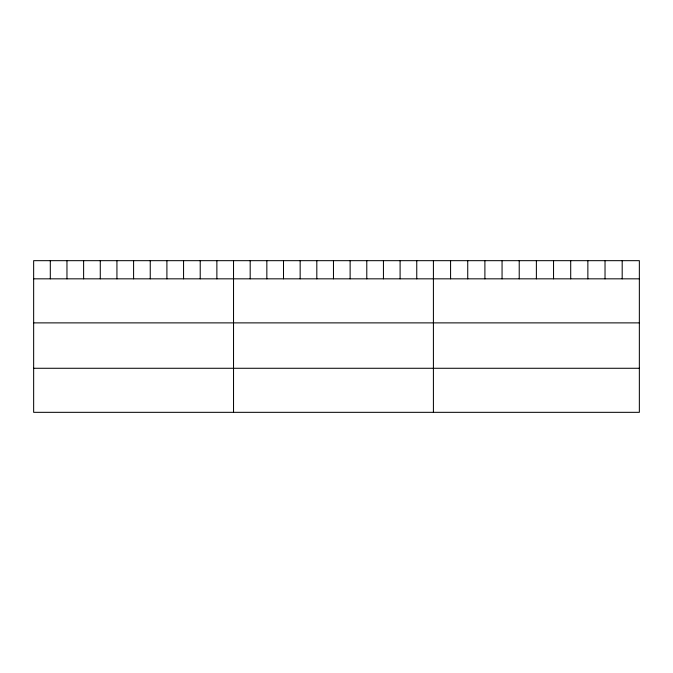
<?xml version="1.0" encoding="UTF-8"?>
<svg xmlns="http://www.w3.org/2000/svg" width="673" height="673" viewBox="0 0 673 673"><rect width="100%" height="100%" fill="white"/><g stroke="black" fill="none" stroke-linecap="round" stroke-linejoin="round"><path stroke-width="1.01" d="M639.35 278.832L639.35 412.33L33.65 412.33L33.65 260.67L639.35 260.67L639.35 278.832L33.65 278.832M33.65 322.88L639.35 322.88M33.65 368.274L639.35 368.274M622.189 260.67L622.189 278.832M605.027 260.67L605.027 278.832M587.865 260.67L587.865 278.832M570.704 260.67L570.704 278.832M553.543 260.67L553.543 278.832M536.381 260.67L536.381 278.832M519.22 260.67L519.22 278.832M502.058 260.67L502.058 278.832M484.897 260.67L484.897 278.832M467.735 260.67L467.735 278.832M450.574 260.67L450.574 278.832M433.412 260.67L433.412 412.33M416.755 260.67L416.755 278.832M400.099 260.67L400.099 278.832M383.442 260.67L383.442 278.832M366.785 260.67L366.785 278.832M350.128 260.67L350.128 278.832M333.471 260.67L333.471 278.832M316.815 260.67L316.815 278.832M300.158 260.67L300.158 278.832M283.501 260.67L283.501 278.832M266.844 260.67L266.844 278.832M250.188 260.67L250.188 278.832M233.531 260.67L233.531 412.33M216.874 260.67L216.874 278.832M200.218 260.67L200.218 278.832M183.561 260.67L183.561 278.832M166.904 260.67L166.904 278.832M150.247 260.67L150.247 278.832M133.591 260.67L133.591 278.832M116.934 260.67L116.934 278.832M100.277 260.67L100.277 278.832M83.62 260.67L83.62 278.832M66.963 260.67L66.963 278.832M50.307 260.67L50.307 278.832"/></g></svg>
